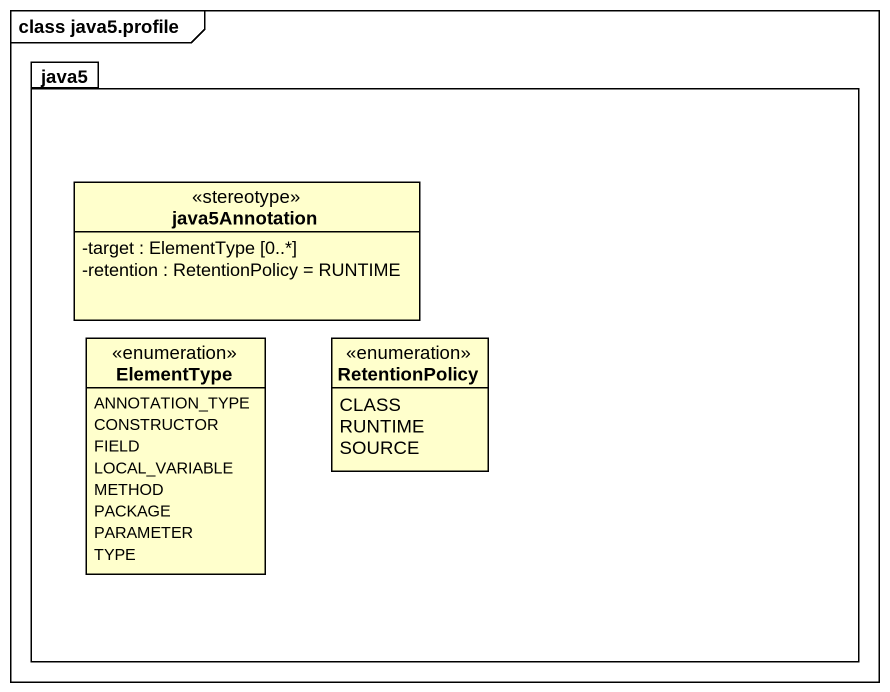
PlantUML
@startuml
mainframe class java5.profile
hide circle
hide empty members
skinparam classAttributeIconSize 0
package java5 {
  class java5Annotation <<stereotype>> {
    -target : ElementType [0..*]
    -retention : RetentionPolicy = RUNTIME
  }
  enum ElementType {
    ANNOTATION_TYPE
    CONSTRUCTOR
    FIELD
    LOCAL_VARIABLE
    METHOD
    PACKAGE
    PARAMETER
    TYPE
  }
  enum RetentionPolicy {
    CLASS
    RUNTIME
    SOURCE
  }
}
@enduml
